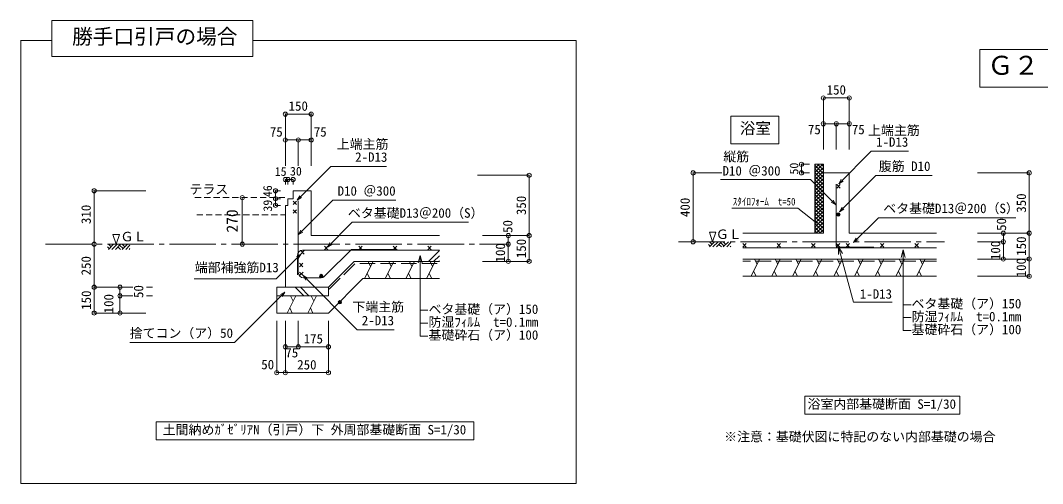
# Model space of a CAD drawing. Units: millimetres at full size, sheet at 1:30. Extents: x -300124 to 10055, y -4140 to 27542.
# Drawn here: x -2778 to 3155, y 5634 to 8323 of the extents above; entities that cross this region are included whole.
import ezdxf
from ezdxf.enums import TextEntityAlignment as Align

# ---------------------------------------------------------------- set-up
doc = ezdxf.new("R2010")
doc.units = ezdxf.units.MM
doc.header["$LTSCALE"] = 30
doc.header["$PDMODE"] = 32
doc.header["$PDSIZE"] = 24
for name, pattern in [('CHAIN2', [12, 9, -1, 1, -1]), ('DASHED1', [1.8, 1.2, -0.6]), ('DASHED3', [4, 3, -1])]:
    doc.linetypes.add(name, pattern=pattern)
doc.layers.add('0-0_敷地線', color=4, linetype='Continuous', lineweight=9)
doc.layers.add('F-1_Layer241', color=3, linetype='Continuous')
doc.styles.add('ＭＳ ゴシック', font='')
doc.styles.get('ＭＳ ゴシック').set_extended_font_data('MS Gothic')

msp = doc.modelspace()

# ---------------------------------------------------------------- linework, layer by layer
at = {"layer": '0-0_敷地線', "color": 3}
for p, q in [((-2595.26, 8113.99), (-2595.26, 8322.91)), ((-2595.26, 8205.73), (-2778.09, 8205.73)), ((-2776.1, 5633.99), (-2776.1, 8205.73)), ((-1429.32, 8205.73), (447.79, 8205.73)), ((447.79, 8205.73), (447.79, 5633.99)), ((447.79, 5633.99), (-2776.1, 5633.99))]:
    msp.add_line(p, q, dxfattribs=at)
at = {"layer": '0-0_敷地線'}
for p, q in [((1883, 7872.91), (1883, 7722.91)), ((1883, 7872.91), (2033, 7872.91)), ((2033, 7872.91), (2033, 7722.91)), ((-1240.25, 7778.92), (-1240.25, 7628.92)), ((-1240.25, 7778.92), (-1090.25, 7778.92)), ((-1090.25, 7778.92), (-1090.25, 7628.92)), ((1883, 7722.91), (1883, 7572.91)), ((1883, 7722.91), (1958, 7722.91)), ((1958, 7722.91), (1958, 7572.91)), ((1958, 7722.91), (2033, 7722.91)), ((2033, 7722.91), (2033, 7572.91)), ((-1240.25, 7628.92), (-1240.25, 7478.92)), ((-1240.25, 7628.92), (-1165.25, 7628.92)), ((-1165.25, 7628.92), (-1165.25, 7478.92)), ((-1165.25, 7628.92), (-1090.25, 7628.92)), ((-1090.25, 7628.92), (-1090.25, 7478.92)), ((1972.08, 7374.45), (2160.77, 7563.14)), ((2160.77, 7563.14), (2376.27, 7563.14)), ((-1171.66, 7279.48), (-975.44, 7475.7)), ((-652.78, 7475.7), (-975.44, 7475.7)), ((174.95, 7423.92), (-125.05, 7423.92)), ((174.95, 7073.92), (174.95, 7423.92)), ((1126.69, 7037.71), (1126.69, 7437.71)), ((1126.69, 7437.71), (1293.15, 7437.71)), ((1883, 7422.71), (1883, 7437.71)), ((1883, 7437.71), (2033, 7437.71)), ((1883, 7422.71), (1883, 7087.71)), ((2033, 7437.71), (2033, 7422.71)), ((2033, 7087.71), (2033, 7422.71)), ((3077.69, 7437.71), (2777.69, 7437.71)), ((3077.69, 7087.71), (3077.69, 7437.71)), ((-1240.25, 7399.25), (-1225.25, 7399.25)), ((-1240.25, 7399.25), (-1240.25, 7370)), ((-1225.25, 7399.25), (-1225.25, 7370)), ((-1225.25, 7399.25), (-1195.25, 7399.25)), ((-1195.25, 7399.25), (-1195.25, 7370)), ((1285.46, 7400.1), (1807.73, 7400.1)), ((1954.86, 7252.97), (1807.73, 7400.1)), ((1958, 7016.87), (1958, 7372.71)), ((1980.9, 7349.78), (1960.9, 7369.78)), ((1980.9, 7369.78), (1960.9, 7349.78)), ((-2350.25, 7333.92), (-2050.25, 7333.92)), ((-2350.25, 7023.92), (-2350.25, 7333.92)), ((-1297.57, 7333.92), (-1297.57, 7287.92)), ((-1297.57, 7333.92), (-1267.85, 7333.92)), ((-1195.25, 7333.92), (-1090.25, 7333.92)), ((-1090.25, 7073.92), (-1090.25, 7333.92)), ((-1490.4, 7293.92), (-1490.4, 7023.92)), ((-1297.57, 7287.92), (-1267.85, 7287.92)), ((-1297.57, 7287.92), (-1297.57, 7248.92)), ((-1297.57, 7248.92), (-1267.85, 7248.92)), ((-1240.25, 7228.92), (-1240.25, 7248.92)), ((-1240.25, 6773.92), (-1240.25, 7248.92)), ((-1240.25, 7248.92), (-1225.25, 7248.92)), ((-1225.25, 7248.92), (-1225.25, 7287.92)), ((-1175.25, 7273.92), (-1195.25, 7253.92)), ((-1175.25, 7253.92), (-1195.25, 7273.92)), ((-1165.25, 6858.92), (-1165.25, 7275.44)), ((-964.99, 7278.93), (-599.49, 7278.93)), ((1928.88, 7267.97), (1954.86, 7252.97)), ((1954.86, 7252.97), (1939.86, 7278.95)), ((-1175.25, 7203.92), (-1195.25, 7223.92)), ((-1175.25, 7223.92), (-1195.25, 7203.92)), ((-996.49, 7006.67), (-852.1, 7151.06)), ((-852.1, 7151.06), (-176.4, 7151.06)), ((2058.12, 7033.27), (2202.51, 7177.67)), ((2202.51, 7177.67), (3000.69, 7177.67)), ((-2240.91, 7079.92), (-2203.58, 7079.92)), ((-2222.25, 7023.92), (-2240.91, 7079.92)), ((-2222.25, 7023.92), (-2203.58, 7079.92)), ((-1165.25, 7078.68), (-1150.25, 7104.66)), ((-346.25, 7073.92), (-1090.25, 7073.92)), ((174.95, 7073.92), (-96.4, 7073.92)), ((53.6, 7023.92), (53.6, 7073.92)), ((174.95, 6923.92), (174.95, 7073.92)), ((1239.82, 7037.71), (1258.49, 7093.71)), ((1883, 7087.71), (1414.62, 7087.71)), ((2540.5, 7087.71), (2033, 7087.71)), ((2927.69, 7087.71), (2777.69, 7087.71)), ((3077.69, 7087.71), (2927.69, 7087.71)), ((2927.69, 7037.71), (2927.69, 7087.71)), ((3077.69, 6937.71), (3077.69, 7087.71)), ((-2350.25, 6773.92), (-2350.25, 7023.92)), ((-2262.25, 6998.92), (-2272.25, 7008.92)), ((-2267.25, 6993.92), (-2237.25, 7023.92)), ((-2252.25, 7008.92), (-2267.25, 7023.92)), ((-2247.25, 6993.92), (-2217.25, 7023.92)), ((-2227.25, 6993.92), (-2197.25, 7023.92)), ((-2197.25, 6993.92), (-2212.25, 7008.92)), ((-2182.25, 6998.92), (-2202.25, 7018.92)), ((-2187.25, 6993.92), (-2157.25, 7023.92)), ((-2172.25, 7008.92), (-2187.25, 7023.92)), ((-2167.25, 6993.92), (-2142.25, 7018.92)), ((-1013.82, 6991.51), (-993.82, 7011.51)), ((-1013.82, 7011.51), (-993.82, 6991.51)), ((-996.49, 7006.67), (-981.49, 7032.65)), ((-970.51, 7021.67), (-996.49, 7006.67)), ((-813.82, 6991.51), (-793.82, 7011.51)), ((-813.82, 7011.51), (-793.82, 6991.51)), ((-613.82, 6991.51), (-593.82, 7011.51)), ((-613.82, 7011.51), (-593.82, 6991.51)), ((-413.82, 6991.51), (-393.82, 7011.51)), ((-413.82, 7011.51), (-393.82, 6991.51)), ((53.6, 6923.92), (53.6, 7023.92)), ((1226.5, 7012.71), (1216.5, 7022.71)), ((1236.5, 7022.71), (1221.5, 7037.71)), ((1221.5, 7007.71), (1251.5, 7037.71)), ((1241.5, 7007.71), (1271.5, 7037.71)), ((1261.5, 7007.71), (1291.5, 7037.71)), ((1291.5, 7007.71), (1276.5, 7022.71)), ((1306.5, 7012.71), (1286.5, 7032.71)), ((1316.5, 7022.71), (1301.5, 7037.71)), ((1301.5, 7007.71), (1331.5, 7037.71)), ((1321.5, 7007.71), (1346.5, 7032.71)), ((1341.5, 7007.71), (1346.5, 7012.71)), ((1414.62, 7026.92), (1434.62, 7006.92)), ((1414.62, 7006.92), (1434.62, 7026.92)), ((1414.95, 7002.71), (2540.5, 7002.71)), ((1614.62, 7026.92), (1634.62, 7006.92)), ((1614.62, 7006.92), (1634.62, 7026.92)), ((1814.62, 7026.92), (1834.62, 7006.92)), ((1814.62, 7006.92), (1834.62, 7026.92)), ((1958, 7026.92), (1978, 7006.92)), ((1958, 7006.92), (1978, 7026.92)), ((1968, 7006.87), (2175.76, 7006.87)), ((1971.01, 7008.43), (2056.91, 6687.87)), ((2014.62, 7026.92), (2034.62, 7006.92)), ((2014.62, 7006.92), (2034.62, 7026.92)), ((2214.62, 7026.92), (2234.62, 7006.92)), ((2214.62, 7006.92), (2234.62, 7026.92)), ((2414.62, 7026.92), (2434.62, 7006.92)), ((2414.62, 7006.92), (2434.62, 7026.92)), ((2927.69, 7037.71), (2777.69, 7037.71)), ((2927.69, 6937.71), (2927.69, 7037.71)), ((-2147.25, 6993.92), (-2142.25, 6998.92)), ((-1150.03, 6966.41), (-1294.42, 6822.01)), ((-1170.06, 6958.92), (-1170.06, 6846.16)), ((-1131.01, 6966.42), (-1151.01, 6986.42)), ((-1131.01, 6986.42), (-1151.01, 6966.42)), ((-1140.06, 6988.92), (-1040.25, 6988.92)), ((-1040.25, 6988.92), (-346.25, 6988.92)), ((-457.76, 6958.7), (-457.76, 6490.2)), ((-409.18, 6923.92), (-346.25, 6986.85)), ((-379.48, 6923.92), (-346.25, 6957.16)), ((2346.17, 6990.7), (2346.17, 6522.2)), ((-1138.37, 6892.76), (-1158.37, 6912.76)), ((-1138.37, 6912.76), (-1158.37, 6892.76)), ((-990.25, 6773.92), (-840.25, 6923.92)), ((-840.25, 6923.92), (-346.25, 6923.92)), ((-780.25, 6823.92), (-730.25, 6923.92)), ((-745.25, 6893.92), (-760.25, 6923.92)), ((-660.25, 6823.92), (-610.25, 6923.92)), ((-625.25, 6893.92), (-640.25, 6923.92)), ((-540.25, 6823.92), (-490.25, 6923.92)), ((-505.25, 6893.92), (-520.25, 6923.92)), ((-420.25, 6823.92), (-370.25, 6923.92)), ((-385.25, 6893.92), (-400.25, 6923.92)), ((-349.78, 6923.92), (-346.25, 6927.46)), ((174.95, 6923.92), (-96.4, 6923.92)), ((1414.95, 6937.71), (1633, 6937.71)), ((1463, 6837.71), (1513, 6937.71)), ((1498, 6907.71), (1483, 6937.71)), ((1583, 6837.71), (1633, 6937.71)), ((1618, 6907.71), (1603, 6937.71)), ((2540.5, 6937.71), (1633, 6937.71)), ((1703, 6837.71), (1753, 6937.71)), ((1738, 6907.71), (1723, 6937.71)), ((1823, 6837.71), (1873, 6937.71)), ((1858, 6907.71), (1843, 6937.71)), ((1943, 6837.71), (1993, 6937.71)), ((1978, 6907.71), (1963, 6937.71)), ((2063, 6837.71), (2113, 6937.71)), ((2098, 6907.71), (2083, 6937.71)), ((2183, 6837.71), (2233, 6937.71)), ((2218, 6907.71), (2203, 6937.71)), ((2303, 6837.71), (2353, 6937.71)), ((2338, 6907.71), (2323, 6937.71)), ((2423, 6837.71), (2473, 6937.71)), ((2458, 6907.71), (2443, 6937.71)), ((3077.69, 6837.71), (3077.69, 6937.71)), ((-1157.38, 6861.09), (-1137.38, 6841.09)), ((-1157.38, 6841.09), (-1137.38, 6861.09)), ((-1137.21, 6841.4), (-1111.23, 6826.4)), ((-1122.21, 6815.42), (-1137.21, 6841.4)), ((-1137.21, 6841.4), (-822.55, 6526.73)), ((-1034.21, 6828.92), (-1135.25, 6828.92)), ((-790.25, 6823.92), (-346.25, 6823.92)), ((-750.25, 6823.92), (-765.25, 6853.92)), ((-630.25, 6823.92), (-645.25, 6853.92)), ((-510.25, 6823.92), (-525.25, 6853.92)), ((-390.25, 6823.92), (-405.25, 6853.92)), ((1414.95, 6837.71), (2540.5, 6837.71)), ((1493, 6837.71), (1478, 6867.71)), ((1613, 6837.71), (1598, 6867.71)), ((1733, 6837.71), (1718, 6867.71)), ((1853, 6837.71), (1838, 6867.71)), ((1973, 6837.71), (1958, 6867.71)), ((2093, 6837.71), (2078, 6867.71)), ((2213, 6837.71), (2198, 6867.71)), ((2333, 6837.71), (2318, 6867.71)), ((2453, 6837.71), (2438, 6867.71)), ((3077.69, 6837.71), (2777.69, 6837.71)), ((-2350.25, 6773.92), (-2200.25, 6773.92)), ((-2350.25, 6623.92), (-2350.25, 6773.92)), ((-2200.25, 6723.92), (-2200.25, 6773.92)), ((-2200.25, 6773.92), (-2126.34, 6773.92)), ((-2046.85, 6773.92), (-2011.02, 6773.92)), ((-1294.42, 6822.01), (-1768.72, 6822.01)), ((-1182.91, 6773.92), (-1132.91, 6723.92)), ((-1153.22, 6773.92), (-1103.22, 6723.92)), ((-990.25, 6773.92), (-990.25, 6723.92)), ((-2200.25, 6623.92), (-2200.25, 6723.92)), ((-2200.25, 6723.92), (-2126.34, 6723.92)), ((-2046.85, 6723.92), (-2011.02, 6723.92)), ((-1243.22, 6745.84), (-1535.28, 6453.78)), ((-1230.25, 6623.92), (-1180.25, 6723.92)), ((-1195.25, 6693.92), (-1210.25, 6723.92)), ((-1110.25, 6623.92), (-1060.25, 6723.92)), ((-1075.25, 6693.92), (-1090.25, 6723.92)), ((-1200.25, 6623.92), (-1215.25, 6653.92)), ((-1080.25, 6623.92), (-1095.25, 6653.92)), ((2056.91, 6687.87), (2281.91, 6687.87)), ((2346.17, 6672.2), (2391.67, 6672.2)), ((-2350.25, 6623.92), (-2200.25, 6623.92)), ((-2200.25, 6623.92), (-2050.25, 6623.92)), ((-457.76, 6640.2), (-412.26, 6640.2)), ((2346.17, 6597.2), (2391.67, 6597.2)), ((-1290.25, 6277.92), (-1290.25, 6577.92)), ((-1240.25, 6427.92), (-1240.25, 6577.92)), ((-1165.25, 6427.92), (-1165.25, 6577.92)), ((-990.25, 6427.92), (-990.25, 6577.92)), ((-822.55, 6526.73), (-608.83, 6526.73)), ((-457.76, 6565.2), (-412.26, 6565.2)), ((-457.76, 6490.2), (-412.26, 6490.2)), ((2346.17, 6522.2), (2391.67, 6522.2)), ((-1535.28, 6453.78), (-2143.95, 6453.78)), ((-1240.25, 6277.92), (-1240.25, 6427.92)), ((-1240.25, 6277.92), (-1240.25, 6427.92)), ((-1165.25, 6427.92), (-1240.25, 6427.92)), ((-1165.25, 6427.92), (-990.25, 6427.92)), ((-990.25, 6277.92), (-990.25, 6427.92)), ((-1240.25, 6277.92), (-1290.25, 6277.92)), ((-1240.25, 6277.92), (-990.25, 6277.92)), ((1775.85, 6141.71), (1775.85, 6036.71)), ((2674.31, 6141.71), (1775.85, 6141.71)), ((2674.31, 6036.71), (2674.31, 6141.71)), ((-1989.44, 5992.88), (-1989.44, 5887.88)), ((-146.11, 5992.88), (-1989.44, 5992.88)), ((-146.11, 5887.88), (-146.11, 5992.88)), ((1775.85, 6036.71), (2674.31, 6036.71)), ((-1989.44, 5887.88), (-146.11, 5887.88))]:
    msp.add_line(p, q, dxfattribs=at)
at = {"layer": '0-0_敷地線', "color": 6}
for p, q in [((1755.58, 7487.71), (1755.58, 7437.71)), ((1755.58, 7487.71), (1802.02, 7487.71)), ((1833, 7487.71), (1883, 7487.71)), ((1833, 7487.71), (1833, 7087.71)), ((1833, 7440.46), (1880.26, 7487.71)), ((1833, 7461.67), (1859.05, 7487.71)), ((1833, 7482.88), (1837.83, 7487.71)), ((1883, 7432.43), (1833, 7482.43)), ((1883, 7453.65), (1848.93, 7487.71)), ((1883, 7474.86), (1870.15, 7487.71)), ((1883, 7487.71), (1883, 7437.71)), ((1755.58, 7437.71), (1802.02, 7437.71)), ((1833, 7419.24), (1883, 7469.24)), ((1883, 7411.22), (1833, 7461.22)), ((1833, 7398.03), (1883, 7448.03)), ((1883, 7390.01), (1833, 7440.01)), ((1833, 7376.82), (1883, 7426.82)), ((1883, 7368.79), (1833, 7418.79)), ((1833, 7355.6), (1883, 7405.6)), ((1883, 7347.58), (1833, 7397.58)), ((1833, 7334.39), (1883, 7384.39)), ((1883, 7326.37), (1833, 7376.37)), ((1833, 7313.18), (1883, 7363.18)), ((1883, 7305.15), (1833, 7355.15)), ((1833, 7291.96), (1883, 7341.96)), ((1883, 7283.94), (1833, 7333.94)), ((1833, 7270.75), (1883, 7320.75)), ((1883, 7262.73), (1833, 7312.73)), ((1833, 7249.54), (1883, 7299.54)), ((1883, 7241.51), (1833, 7291.51)), ((1833, 7228.32), (1883, 7278.32)), ((1883, 7220.3), (1833, 7270.3)), ((1833, 7207.11), (1883, 7257.11)), ((1883, 7199.09), (1833, 7249.09)), ((1833, 7185.9), (1883, 7235.9)), ((1883, 7177.87), (1833, 7227.87)), ((1833, 7164.69), (1883, 7214.69)), ((1883, 7156.66), (1833, 7206.66)), ((1833, 7143.47), (1883, 7193.47)), ((1883, 7135.45), (1833, 7185.45)), ((1833, 7122.26), (1883, 7172.26)), ((1883, 7114.23), (1833, 7164.23)), ((1833, 7101.05), (1883, 7151.05)), ((1883, 7093.02), (1833, 7143.02)), ((1867.1, 7087.71), (1833, 7121.81)), ((1840.88, 7087.71), (1883, 7129.83)), ((1845.88, 7087.71), (1833, 7100.6)), ((1862.1, 7087.71), (1883, 7108.62))]:
    msp.add_line(p, q, dxfattribs=at)
at = {"layer": '0-0_敷地線', "linetype": 'DASHED1'}
for p, q in [((-1765.15, 7293.92), (-1240.25, 7293.92)), ((-1754.61, 7193.92), (-1240.25, 7193.92))]:
    msp.add_line(p, q, dxfattribs=at)
at = {"layer": '0-0_敷地線', "linetype": 'CHAIN2'}
for p, q in [((-2633.21, 7023.92), (59.69, 7023.92)), ((1041.44, 7037.71), (2586, 7037.71))]:
    msp.add_line(p, q, dxfattribs=at)
at = {"layer": '0-0_敷地線', "linetype": 'DASHED3'}
for p, q in [((-985.28, 6761.92), (-835.28, 6911.92)), ((-358.68, 6911.92), (-835.28, 6911.92)), ((2540.5, 6925.71), (1414.95, 6925.71))]:
    msp.add_line(p, q, dxfattribs=at)
at = {"layer": '0-0_敷地線', "color": 3}
msp.add_lwpolyline([(-2595.26, 8322.91), (-1429.32, 8322.91), (-1429.32, 8113.99), (-2595.26, 8113.99)], dxfattribs=at)
msp.add_lwpolyline([(2790.79, 8154.47), (3190.1, 8154.47), (3190.1, 7935.97), (2790.79, 7935.97)], close=True, dxfattribs=at)
at = {"layer": '0-0_敷地線'}
msp.add_lwpolyline([(1346.26, 7766.36), (1624.9, 7766.36), (1624.9, 7606.69), (1346.26, 7606.69)], close=True, dxfattribs=at)
for points in [[(1976.53, 7212.4), (2186.79, 7422.65), (2514.79, 7422.65)], [(1998.06, 7389.45), (1972.08, 7374.45), (1987.08, 7400.43)], [(-1225.25, 7287.92), (-1195.25, 7287.92), (-1195.25, 7333.92)], [(-1145.68, 7294.48), (-1171.66, 7279.48), (-1156.66, 7305.46)], [(-1139.27, 7093.68), (-1165.25, 7078.68), (-964.99, 7278.93)], [(2002.51, 7227.4), (1976.53, 7212.4), (1991.53, 7238.38)], [(1239.82, 7037.71), (1221.15, 7093.71), (1258.49, 7093.71)], [(1971.01, 6963.43), (1971.01, 7008.43), (1993.51, 6969.46)], [(2084.1, 7048.27), (2058.12, 7033.27), (2073.12, 7059.25)], [(-1176.01, 6951.41), (-1150.03, 6966.41), (-1165.03, 6940.43)], [(-1012.99, 6837.71), (-1002.68, 6848.02), (-856.91, 6993.8), (-590.33, 6993.8)], [(-469.41, 6915.24), (-457.76, 6958.7), (-446.12, 6915.24)], [(2334.53, 6947.24), (2346.17, 6990.7), (2357.82, 6947.24)], [(3077.69, 6937.71), (2927.69, 6937.71), (2777.69, 6937.71)], [(-790.25, 6823.92), (-990.25, 6623.92), (-1290.25, 6623.92)], [(-1290.25, 6723.92), (-1290.25, 6773.92), (-990.25, 6773.92)], [(-1290.25, 6623.92), (-1290.25, 6723.92), (-990.25, 6723.92)], [(-1269.2, 6730.84), (-1243.22, 6745.84), (-1258.22, 6719.86)]]:
    msp.add_lwpolyline(points, dxfattribs=at)
at = {"layer": '0-0_敷地線', "color": 6}
msp.add_lwpolyline([(1351.34, 7232.92), (1734.36, 7232.92), (1844.64, 7146.16)], dxfattribs=at)
at = {"layer": '0-0_敷地線'}
for centre, radius in [((1969.83, 7195.9), 10), ((1969.83, 7195.9), 8), ((1969.83, 7195.9), 6), ((1969.83, 7195.9), 4), ((1969.83, 7195.9), 2), ((-1031.78, 6838.92), 10), ((-1031.78, 6838.92), 8), ((-1031.78, 6838.92), 6), ((-1031.78, 6838.92), 4), ((-1031.78, 6838.92), 2), ((-923.44, 6686.66), 10), ((-923.44, 6686.66), 8), ((-923.44, 6686.66), 6), ((-923.44, 6686.66), 4), ((-923.44, 6686.66), 2)]:
    msp.add_circle(centre, radius, dxfattribs=at)
for centre, radius, start, end in [((1968, 7016.87), 10, 180, 270), ((-1140.06, 6958.92), 30, 90, 180), ((-1135.25, 6858.92), 30, 180, 270), ((-1034.21, 6858.92), 30, 270, 315)]:
    msp.add_arc(centre, radius, start, end, dxfattribs=at)
for p in [(1883, 7872.91), (2033, 7872.91), (-1240.25, 7778.92), (-1090.25, 7778.92), (1883, 7722.91), (1958, 7722.91), (2033, 7722.91), (-1240.25, 7628.92), (-1165.25, 7628.92), (-1090.25, 7628.92), (174.95, 7423.92), (1126.69, 7437.71), (3077.69, 7437.71), (-1240.25, 7399.25), (-1225.25, 7399.25), (-1195.25, 7399.25), (-2350.25, 7333.92), (-1490.4, 7293.92), (-1297.57, 7333.92), (-1297.57, 7287.92), (-1297.57, 7248.92), (53.6, 7073.92), (174.95, 7073.92), (2927.69, 7087.71), (3077.69, 7087.71), (-2350.25, 7023.92), (-1490.4, 7023.92), (53.6, 7023.92), (53.6, 7023.92), (1126.69, 7037.71), (2927.69, 7037.71), (2927.69, 7037.71), (2927.69, 6937.71), (3077.69, 6937.71), (3077.69, 6937.71), (53.6, 6923.92), (174.95, 6923.92), (3077.69, 6837.71), (-2350.25, 6773.92), (-2200.25, 6773.92), (-2200.25, 6723.92), (-2350.25, 6623.92), (-2200.25, 6623.92), (-1240.25, 6427.92), (-1165.25, 6427.92), (-990.25, 6427.92), (-1290.25, 6277.92), (-1240.25, 6277.92), (-990.25, 6277.92)]:
    msp.add_point(p, dxfattribs=at)
at = {"layer": '0-0_敷地線', "color": 6}
for p in [(1755.58, 7487.71), (1755.58, 7437.71)]:
    msp.add_point(p, dxfattribs=at)

# ---------------------------------------------------------------- texts
at = {"layer": '0-0_敷地線', "color": 3, "style": 'ＭＳ ゴシック'}
msp.add_text('勝手口引戸の場合', height=87.98, dxfattribs=at).set_placement((-2478.18, 8158.9), align=Align.BOTTOM_LEFT)
at = {"layer": '0-0_敷地線', "style": 'ＭＳ ゴシック'}
for s, height, p in [('150', 54.99, (1901.75, 7875.91)), ('150', 54.99, (-1221.5, 7781.92)), ('浴室', 65.98, (1398.12, 7643.94)), ('75', 54.99, (1793, 7645.71)), ('75', 54.99, (2048, 7645.71)), ('上端主筋', 54.99, (2142.34, 7640.75)), ('75', 54.99, (-1330.25, 7631.92)), ('75', 54.99, (-1075.25, 7631.92)), ('上端主筋', 54.99, (-941.89, 7561.01)), ('1-D13', 54.99, (2188.77, 7573.14)), ('2-D13', 54.99, (-835.04, 7485.7)), ('縦筋', 54.99, (1302.3, 7488.58)), ('D10 ＠300', 54.99, (1297.51, 7405.9)), ('腹筋 D10', 54.99, (2204.79, 7432.65)), ('15', 50.59, (-1301.92, 7405.31)), ('30', 50.59, (-1213.55, 7407.11)), ('テラス', 54.99, (-1796.52, 7299.09)), ('D10 ＠300', 54.99, (-936.99, 7288.93)), ('ベタ基礎D13＠200（S）', 54.99, (-877.14, 7161.06)), ('ベタ基礎D13＠200（S）', 54.99, (2230.51, 7187.67)), ('ＧＬ', 54.99, (-2197.25, 7023.92)), ('ＧＬ', 54.99, (1258.51, 7037.71)), ('端部補強筋D13', 54.99, (-1765.91, 6844.85)), ('1-D13', 54.99, (2094.41, 6690.87)), ('ベタ基礎（ア）150', 54.99, (2394.67, 6634.7)), ('下端主筋', 54.99, (-850.92, 6616.33)), ('ベタ基礎（ア）150', 54.99, (-409.26, 6602.7)), ('2-D13', 54.99, (-796.33, 6536.73)), ('防湿ﾌｨﾙﾑ\u3000t=0.1mm', 54.99, (-409.26, 6527.7)), ('防湿ﾌｨﾙﾑ\u3000t=0.1mm', 54.99, (2394.67, 6559.7)), ('捨てコン（ア）50', 54.99, (-2143.95, 6463.78)), ('基礎砕石（ア）100', 54.99, (-409.26, 6452.7)), ('基礎砕石（ア）100', 54.99, (2394.67, 6484.7)), ('175', 54.99, (-1134, 6430.92)), ('75', 54.99, (-1240.25, 6349.92)), ('50', 54.99, (-1380.25, 6280.92)), ('250', 54.99, (-1171.5, 6279.92)), ('浴室内部基礎断面 S=1/30', 54.99, (1790.85, 6051.71)), ('土間納めｶﾞｾﾞﾘｱN（引戸）下 外周部基礎断面 S=1/30', 54.99, (-1952.24, 5902.88)), ('※注意：基礎伏図に特記のない内部基礎の場合', 54.99, (1306.95, 5862.56))]:
    msp.add_text(s, height=height, dxfattribs=at).set_placement(p, align=Align.BOTTOM_LEFT)
at = {"layer": '0-0_敷地線', "color": 6, "style": 'ＭＳ ゴシック'}
msp.add_text('50', height=50.59, rotation=90, dxfattribs=at).set_placement((1752.58, 7428.21), align=Align.BOTTOM_LEFT)
at = {"layer": '0-0_敷地線', "style": 'ＭＳ ゴシック'}
for s, height, p in [('46', 50.59, (-1303.11, 7296.93)), ('350', 54.99, (172.95, 7192.67)), ('350', 54.99, (3075.69, 7206.46)), ('310', 54.99, (-2353.25, 7140.57)), ('39', 50.59, (-1302.44, 7212.9)), ('400', 54.99, (1123.69, 7181.46)), ('270', 65.98, (-1496.4, 7091.42)), ('50', 54.99, (94.21, 7089.06)), ('50', 54.99, (2960.12, 7100.98)), ('150', 54.99, (3075.69, 6956.46)), ('100', 54.99, (51.6, 6917.67)), ('150', 54.99, (172.95, 6942.67)), ('100', 54.99, (2925.69, 6931.46)), ('250', 54.99, (-2353.25, 6842.67)), ('100', 54.99, (3074.69, 6831.46)), ('50', 54.99, (-2048.46, 6711.42)), ('150', 54.99, (-2352.25, 6642.67)), ('100', 54.99, (-2221.9, 6622.31))]:
    msp.add_text(s, height=height, rotation=90, dxfattribs=at).set_placement(p, align=Align.BOTTOM_LEFT)
at = {"layer": '0-0_敷地線', "color": 6, "style": 'ＭＳ ゴシック', "width": 0.85}
msp.add_text('ｽﾀｲﾛﾌｫｰﾑ\u3000t=50', height=43.99, dxfattribs=at).set_placement((1357.12, 7235.82), align=Align.BOTTOM_LEFT)
at = {"layer": 'F-1_Layer241', "style": 'ＭＳ ゴシック'}
msp.add_text('Ｇ２', height=110, dxfattribs=at).set_placement((2835.53, 7974.53), align=Align.BOTTOM_LEFT)

doc.saveas('drawing.dxf')
